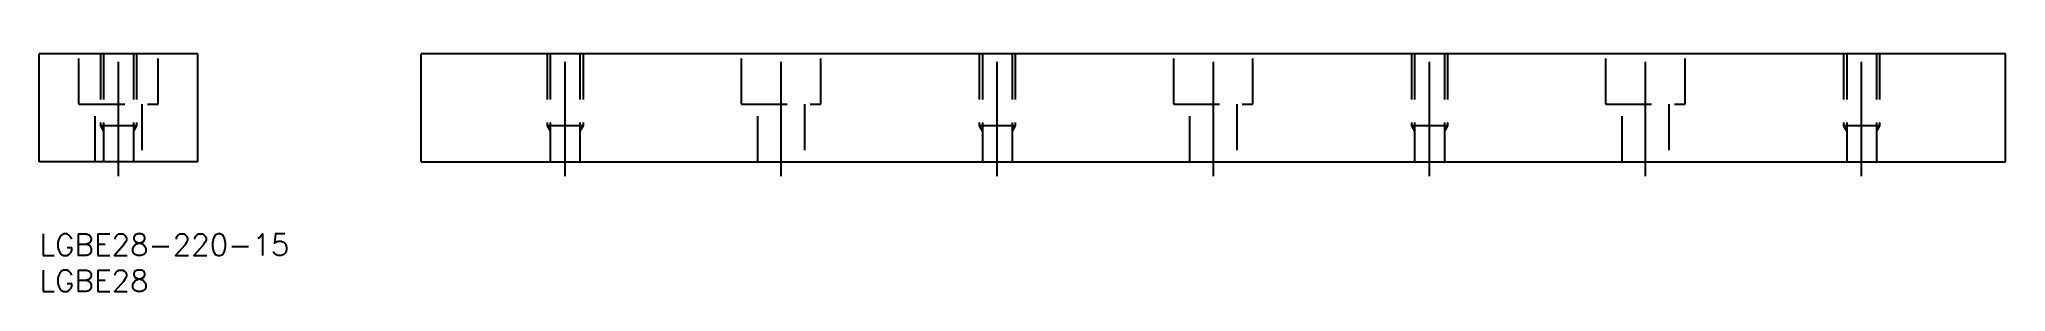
# Model space of a CAD drawing. Extents: x 0 to 273, y -8 to 27.
import ezdxf

# ---------------------------------------------------------------- set-up
doc = ezdxf.new("R2010")
doc.units = 0
doc.header["$LTSCALE"] = 0.5
doc.linetypes.add('CENTER', pattern=[50.8, 31.75, -6.35, 6.35, -6.35])
doc.linetypes.add('DASHED', pattern=[19.05, 12.7, -6.35])
for name, color, linetype in [('MSM_CENTER', 1, 'CENTER'), ('MSM_CONTINUOUS', 7, 'CONTINUOUS'), ('MSM_DASHED', 4, 'DASHED'), ('MSM_PART_NUMBER', 7, 'CONTINUOUS')]:
    doc.layers.add(name, color=color, linetype=linetype)
doc.styles.get("Standard").update_dxf_attribs({"font": 'txt.shx', "height": 3, "bigfont": 'bigfont.shx'})

# ---------------------------------------------------------------- blocks, each defined once
blk = doc.blocks.new('*U8')
at = {"layer": 'MSM_PART_NUMBER'}
blk.add_text('LGBE28-220-15', height=3, dxfattribs=at).set_placement((0, -3))
blk = doc.blocks.new('*U9')
at = {"layer": 'MSM_PART_NUMBER'}
blk.add_text('LGBE28', height=3, dxfattribs=at).set_placement((0, -8))

msp = doc.modelspace()

# ---------------------------------------------------------------- linework, layer by layer
at = {"layer": 'MSM_CENTER'}
for p, q in [((11, 8), (11, 27)), ((72.99, 8), (72.99, 27)), ((102.99, 8), (102.99, 27)), ((132.99, 8), (132.99, 27)), ((162.99, 8), (162.99, 27)), ((192.99, 8), (192.99, 27)), ((222.99, 8), (222.99, 27)), ((252.99, 8), (252.99, 27))]:
    msp.add_line(p, q, dxfattribs=at)
at = {"layer": 'MSM_CONTINUOUS'}
for p, q in [((22, 25), (0, 25)), ((0, 10), (0, 25)), ((22, 10), (22, 25)), ((272.99, 25), (52.99, 25)), ((52.99, 10), (52.99, 25)), ((272.99, 10), (272.99, 25)), ((22, 10), (0, 10)), ((52.99, 10), (272.99, 10))]:
    msp.add_line(p, q, dxfattribs=at)
at = {"layer": 'MSM_DASHED'}
for p, q in [((5.5, 18), (5.5, 25)), ((8.5, 25), (8.5, 15)), ((8.93, 25), (8.93, 10)), ((13.07, 25), (13.07, 10)), ((13.5, 25), (13.5, 15)), ((16.5, 18), (16.5, 25)), ((70.49, 25), (70.49, 15)), ((70.92, 25), (70.92, 10)), ((75.06, 25), (75.06, 10)), ((75.49, 25), (75.49, 15)), ((97.49, 18), (97.49, 25)), ((108.49, 18), (108.49, 25)), ((130.49, 25), (130.49, 15)), ((130.92, 25), (130.92, 10)), ((135.06, 25), (135.06, 10)), ((135.49, 25), (135.49, 15)), ((157.49, 18), (157.49, 25)), ((168.49, 18), (168.49, 25)), ((190.49, 25), (190.49, 15)), ((190.92, 25), (190.92, 10)), ((195.06, 25), (195.06, 10)), ((195.49, 25), (195.49, 15)), ((217.49, 18), (217.49, 25)), ((228.49, 18), (228.49, 25)), ((250.49, 25), (250.49, 15)), ((250.92, 25), (250.92, 10)), ((255.06, 25), (255.06, 10)), ((255.49, 25), (255.49, 15)), ((5.5, 18), (16.5, 18)), ((7.75, 10), (7.75, 18)), ((14.25, 18), (14.25, 10)), ((97.49, 18), (108.49, 18)), ((99.74, 10), (99.74, 18)), ((106.24, 18), (106.24, 10)), ((157.49, 18), (168.49, 18)), ((159.74, 10), (159.74, 18)), ((166.24, 18), (166.24, 10)), ((217.49, 18), (228.49, 18)), ((219.74, 10), (219.74, 18)), ((226.24, 18), (226.24, 10)), ((8.5, 15), (8.93, 14.25)), ((13.5, 15), (8.5, 15)), ((13.5, 15), (13.07, 14.25)), ((70.49, 15), (70.92, 14.25)), ((75.49, 15), (70.49, 15)), ((75.49, 15), (75.06, 14.25)), ((130.49, 15), (130.92, 14.25)), ((135.49, 15), (130.49, 15)), ((135.49, 15), (135.06, 14.25)), ((190.49, 15), (190.92, 14.25)), ((195.49, 15), (190.49, 15)), ((195.49, 15), (195.06, 14.25)), ((250.49, 15), (250.92, 14.25)), ((255.49, 15), (250.49, 15)), ((255.49, 15), (255.06, 14.25))]:
    msp.add_line(p, q, dxfattribs=at)

# ---------------------------------------------------------------- block references
at = {"layer": 'MSM_CONTINUOUS'}
for name in ['*U8', '*U9']:
    msp.add_blockref(name, (0, 0), dxfattribs=at)

doc.saveas('drawing.dxf')
